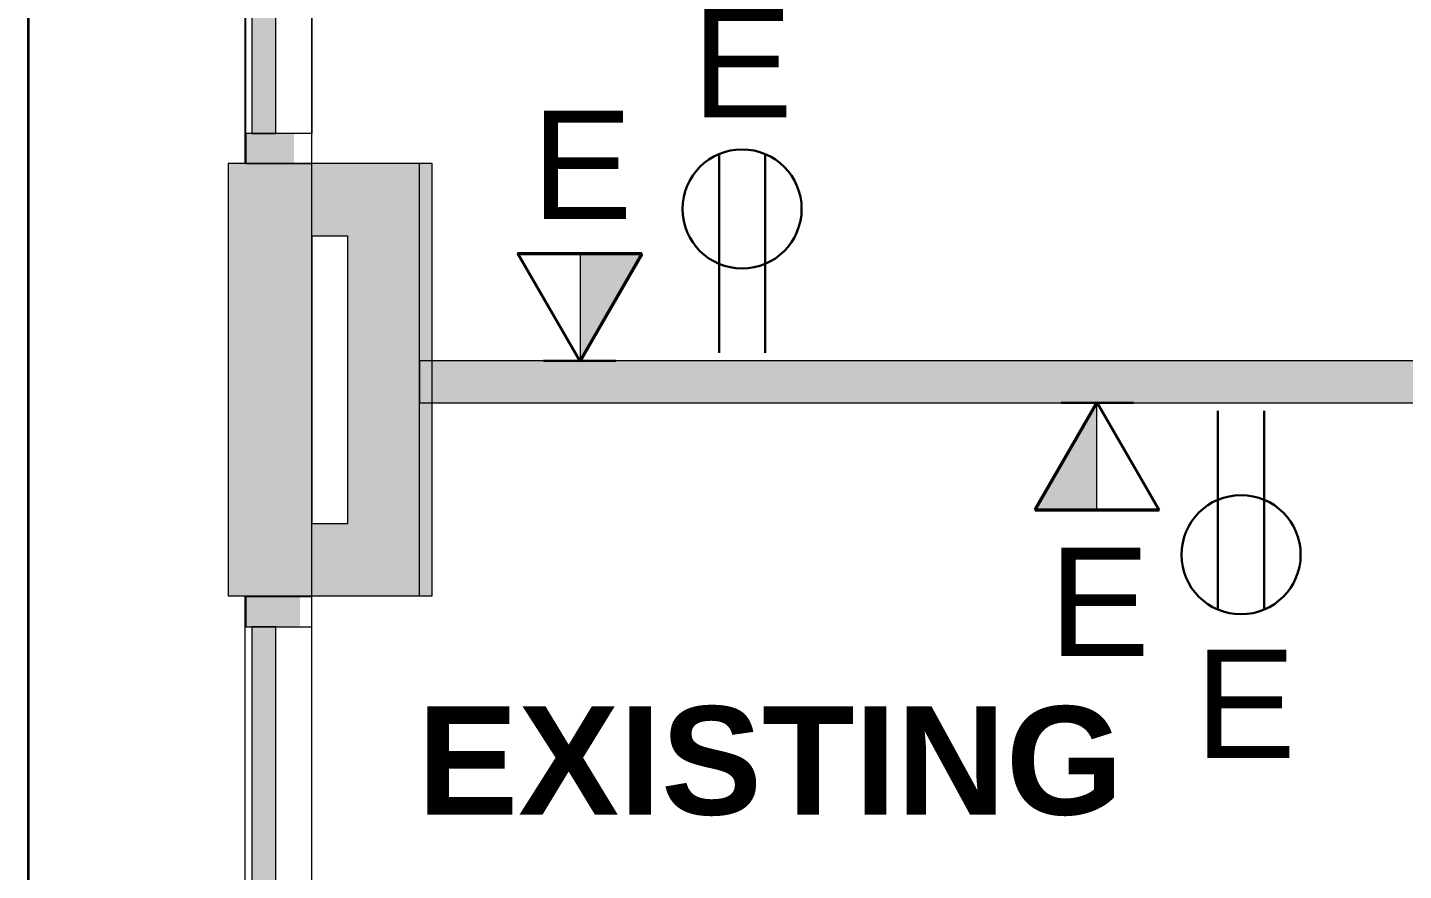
# Model space of a CAD drawing. Header units: inches. Extents: x 385 to 2249, y -1773 to -36.
# Drawn here: x 392.3 to 506.7, y -615.6 to -545.6 of the extents above; entities that cross this region are included whole.
import ezdxf

# ---------------------------------------------------------------- set-up
doc = ezdxf.new("R2010")
doc.units = ezdxf.units.IN
doc.header["$MEASUREMENT"] = 0
for name, color, linetype, lineweight in [('A-ANNO-NOTE', 131, 'Continuous', 30), ('A-AREA-IDEN', 2, 'Continuous', 9), ('A-DETL', 90, 'Continuous', 9), ('A-DETL-THIN', 151, 'Continuous', 9), ('A-GLAZ-CURT', 52, 'Continuous', 13), ('A-GLAZ-CWMG', 51, 'Continuous', 13), ('A-WALL', 113, 'Continuous', 13), ('A-WALL-PATT', 111, 'Continuous', 13), ('I-WALL', 2, 'Continuous', 13)]:
    doc.layers.add(name, color=color, linetype=linetype, lineweight=lineweight)
doc.styles.add('Swis721 Lt BT', font='swissl.ttf', dxfattribs={"height": 8.999999999999998})
doc.styles.add('Swis721 Lt BT_B', font='', dxfattribs={"height": 8.999999999999991})
doc.styles.get('Swis721 Lt BT_B').set_extended_font_data('Swis721 Lt BT', bold=True)

# ---------------------------------------------------------------- blocks, each defined once
blk = doc.blocks.new('System Panel - Glazed 2-5041578-Level 7 POWER _ SIGNAL')
at = {"layer": 'A-GLAZ-CURT', "lineweight": 9}
blk.add_hatch(color=7, dxfattribs=at).paths.add_polyline_path([(-19.12595541062523, 0.2499999999991757), (19.12595541062498, 0.2499999999996021), (19.12595541062498, 2.25000000000017), (-19.12595541062523, 2.249999999999744)], flags=0)
at = {"layer": 'A-GLAZ-CURT', "color": 8, "lineweight": 20}
for p, q in [((19.12595541062509, 2.25), (-19.12595541062509, 2.25)), ((-19.12595541062509, 2.25), (-19.12595541062509, 0.2500000000000284)), ((19.12595541062509, 0.2500000000000284), (19.12595541062509, 2.25)), ((-19.12595541062509, 0.2500000000000284), (19.12595541062509, 0.2500000000000284))]:
    blk.add_line(p, q, dxfattribs=at)
blk = doc.blocks.new('System Panel - Glazed 2-5042657-Level 7 POWER _ SIGNAL')
at = {"layer": 'A-GLAZ-CURT', "lineweight": 9}
blk.add_hatch(color=7, dxfattribs=at).paths.add_polyline_path([(-19.12516664136166, 2.249999999999829), (-19.12516664136166, 0.2499999999993463), (19.12516664136046, 0.2499999999996873), (19.12516664136046, 2.250000000000085), (7.016528690215067, 2.249999999999914)], flags=0)
at = {"layer": 'A-GLAZ-CURT', "color": 8, "lineweight": 20}
for p, q in [((19.12516664136097, 2.25), (-19.12516664136089, 2.25)), ((-19.12516664136089, 2.25), (-19.12516664136089, 0.2500000000000284)), ((19.12516664136097, 0.2500000000000284), (19.12516664136097, 2.25)), ((-19.12516664136089, 0.2500000000000284), (19.12516664136097, 0.2500000000000284))]:
    blk.add_line(p, q, dxfattribs=at)
blk = doc.blocks.new('Rectangular Mullion - 2_5_ x 5_ rectangular-5019623-Level 7 POWER _ SIGNAL')
at = {"layer": 'A-GLAZ-CWMG', "lineweight": 9}
blk.add_hatch(color=7, dxfattribs=at).paths.add_polyline_path([(3.41060513164848e-12, 1.761131418497257), (3.751665644813328e-12, -2.749999999999886), (-2.499999999997385, -2.749999999999801), (-2.499999999997044, 1.757456228331108), (-1.227873058050704, 1.759326351701872)], flags=0)
at = {"layer": 'A-GLAZ-CWMG', "color": 8, "lineweight": 20}
for p, q in [((-2.500000000000113, 2.750000000000056), (0, 2.749999999999971)), ((-2.500000000000113, -2.750000000000056), (-2.500000000000113, 2.750000000000056)), ((0, 2.749999999999971), (3.41060513164848e-13, -2.750000000000056)), ((3.41060513164848e-13, -2.750000000000056), (-2.500000000000113, -2.750000000000056))]:
    blk.add_line(p, q, dxfattribs=at)
blk = doc.blocks.new('Walls 21 - Walls 1-5044026-Level 7 POWER _ SIGNAL')
at = {"layer": 'A-WALL', "lineweight": 9}
h = blk.add_hatch(color=7, dxfattribs=at)
h.paths.add_polyline_path([(43.38602476712114, -1473.390500106927), (51.76794427788371, -1468.328429409816), (50.38602476712133, -1467.400274949492), (50.38602476712133, -1443.476553955892), (51.76794427788354, -1442.54688493418), (43.38602476712114, -1437.476553955892)], flags=0)
h.paths.add_polyline_path([(59.30480862559835, -1473.390500106927), (59.30480862559835, -1468.990751848703), (53.30480862559826, -1443.476553955892), (59.09169392288617, -1472.327983150106), (53.30480862559826, -1467.400274949492)], flags=0)
h.paths.add_polyline_path([(53.30480862559826, -1443.476553955892), (59.30480862559835, -1438.359034970469), (59.30480862559835, -1437.476553955892)], flags=0)
at = {"layer": 'A-WALL', "color": 8, "lineweight": 20}
for p, q in [((59.30480862559779, -1437.476553955892), (43.38602476712084, -1437.476553955892)), ((43.38602476712084, -1437.476553955892), (43.38602476712075, -1473.390500106926)), ((59.30480862559779, -1473.390500106926), (59.30480862559779, -1437.476553955892)), ((50.38602476712087, -1467.400274949491), (50.38602476712095, -1443.476553955891)), ((50.38602476712095, -1443.476553955891), (53.30480862559779, -1443.476553955891)), ((53.30480862559779, -1443.476553955891), (53.30480862559779, -1467.400274949491)), ((53.30480862559779, -1467.400274949491), (50.38602476712087, -1467.400274949491)), ((43.38602476712075, -1473.390500106926), (59.30480862559779, -1473.390500106926))]:
    blk.add_line(p, q, dxfattribs=at)
blk = doc.blocks.new('Walls 63 - Walls 3-5097518-Level 7 POWER _ SIGNAL')
at = {"layer": 'A-WALL', "lineweight": 9}
for p, q in [((40.35721965144332, -1605.912290635957), (40.35721965144179, -2559.916112278457)), ((58.33673650429564, -2049.916112278457), (58.33673650429635, -1605.912290635956)), ((58.33673650429481, -2559.916112278457), (58.33673650429557, -2085.830058429492))]:
    blk.add_line(p, q, dxfattribs=at)
blk = doc.blocks.new('Rectangular Mullion - 2_5_ x 5_ rectangular-V4-Level 7 POWER _ SIGNAL')
at = {"layer": 'A-GLAZ-CWMG', "lineweight": 9}
blk.add_hatch(color=7, dxfattribs=at).paths.add_polyline_path([(-2.500000000000966, 1.26064960281451), (-2.500000000000966, -2.749999999999971), (-8.526512829121201e-13, -2.750000000000099), (-2.216893335571512e-12, 1.260672048867164), (-1.905843409568035, 1.260654937402577)], flags=0)
at = {"layer": 'A-GLAZ-CWMG', "color": 8, "lineweight": 20}
for p, q in [((0, 2.749999999999992), (-2.500000000000028, 2.749999999999971)), ((-2.500000000000028, 2.749999999999971), (-2.500000000000028, -2.749999999999992)), ((-8.526512829121201e-14, -2.750000000000014), (0, 2.749999999999992)), ((-2.500000000000028, -2.749999999999992), (-8.526512829121201e-14, -2.750000000000014))]:
    blk.add_line(p, q, dxfattribs=at)
blk = doc.blocks.new('Rectangular Mullion - 2_5_ x 5_ rectangular-5041577-Level 7 POWER _ SIGNAL')
at = {"layer": 'A-GLAZ-CWMG', "lineweight": 9}
for p, q in [((410.4740477268303, -153.6385892856733), (410.4740477268307, -115.3866784644231)), ((415.9740477268307, -115.3866784644232), (415.9740477268302, -153.6385892856733))]:
    blk.add_line(p, q, dxfattribs=at)
blk = doc.blocks.new('Walls 125 - Walls 1-5527734-Level 7 POWER _ SIGNAL')
at = {"layer": 'A-WALL', "lineweight": 9}
h = blk.add_hatch(color=7, dxfattribs=at)
h.paths.add_polyline_path([(53.30480862559826, -1443.476553955892), (53.30480862559826, -1467.400274949492), (59.09169392288617, -1472.327983150106)], flags=0)
h.paths.add_polyline_path([(59.30480862559835, -1473.390500106927), (60.33946743244172, -1473.390500106927), (60.33946743244172, -1457.360913314777), (59.30480862559835, -1457.360913314777), (59.30480862559835, -1453.860913314776), (60.33946743244172, -1453.860913314776), (60.33946743244172, -1437.476553955892), (59.30480862559835, -1437.476553955892), (59.30480862559835, -1438.359034970469), (53.30480862559826, -1443.476553955892), (59.30480862559835, -1468.990751848703), (59.30480862559835, -1472.509456777848)], flags=0)
h.paths.add_polyline_path([(44.82352476712204, -1473.390500106927), (59.30480862559835, -1473.390500106927), (53.30480862559826, -1467.400274949492), (50.38602476712133, -1467.400274949492), (51.76794427788371, -1468.328429409816), (43.38602476712114, -1473.390500106927)], flags=0)
h.paths.add_polyline_path([(50.38602476712133, -1443.476553955892), (53.30480862559826, -1443.476553955892), (59.30480862559835, -1437.476553955892), (43.38602476712114, -1437.476553955892), (51.76794427788354, -1442.54688493418)], flags=0)
at = {"layer": 'A-WALL', "color": 8, "lineweight": 20}
for p, q in [((60.33946743244125, -1437.476553955892), (43.38602476712084, -1437.476553955892)), ((43.38602476712084, -1437.476553955892), (43.38602476712075, -1473.390500106926)), ((60.33946743244125, -1473.390500106926), (60.33946743244125, -1437.476553955892)), ((50.38602476712087, -1467.400274949491), (50.38602476712095, -1443.476553955891)), ((50.38602476712095, -1443.476553955891), (53.30480862559779, -1443.476553955891)), ((53.30480862559779, -1443.476553955891), (53.30480862559779, -1467.400274949491)), ((53.30480862559779, -1467.400274949491), (50.38602476712087, -1467.400274949491)), ((43.38602476712075, -1473.390500106926), (60.33946743244125, -1473.390500106926))]:
    blk.add_line(p, q, dxfattribs=at)

msp = doc.modelspace()

# ---------------------------------------------------------------- hatches: boundary and pattern name
at = {"layer": 'A-ANNO-NOTE', "lineweight": 9}
for points in [[(438.2631420019568, -573.3425727366132), (443.420197380291, -564.4102908038923), (438.2631420019568, -564.410290803892)], [(481.1849534517038, -585.6394281277247), (481.184953451704, -576.7071461950034), (476.0278980733697, -585.6394281277245)]]:
    msp.add_hatch(color=256, dxfattribs=at).paths.add_polyline_path(points, flags=0)
at = {"layer": 'A-WALL-PATT', "lineweight": 9}
msp.add_hatch(color=7, dxfattribs=at).paths.add_polyline_path([(424.9273739343787, -576.7748594658087), (558.9157313499251, -576.7748594658087), (558.9157313499251, -573.2748594658084), (424.9273739343787, -573.2748594658084)], flags=0)

# ---------------------------------------------------------------- linework, layer by layer
at = {"layer": 'A-ANNO-NOTE'}
for p, q in [((449.8000642294254, -572.6216231140098), (449.8000642294255, -556.095084107475)), ((449.8000642294254, -572.6216231140098), (449.8000642294255, -556.095084107475)), ((453.6325819120093, -572.6216231140098), (453.6325819120093, -556.095084107475)), ((438.2240477268291, -573.2748594658073), (433.0669923484953, -564.3425775330867)), ((433.0669923484954, -564.3425775330867), (443.3811031051636, -564.3425775330867)), ((438.2631420019561, -573.3425727366122), (433.1060866236223, -564.4102908038916)), ((433.1060866236223, -564.4102908038915), (443.4201973802905, -564.4102908038916)), ((438.2240477268296, -573.2748594658073), (443.3811031051636, -564.3425775330868)), ((438.2631420019566, -573.3425727366122), (443.4201973802905, -564.4102908038917)), ((441.2240477268293, -573.2748594658074), (435.2240477268293, -573.2748594658073)), ((481.1849534517031, -576.7071461950032), (476.0278980733692, -585.6394281277237)), ((481.2240477268301, -576.7748594658082), (476.0669923484962, -585.7071413985286)), ((478.2240477268304, -576.774859465808), (484.2240477268304, -576.7748594658082)), ((481.1849534517036, -576.7071461950032), (486.3420088300375, -585.6394281277238)), ((481.2240477268306, -576.7748594658082), (486.3811031051644, -585.7071413985287)), ((491.2571971647447, -577.4280958176058), (491.2571971647447, -593.9546348241405)), ((495.0897148473286, -577.4280958176058), (495.0897148473285, -593.9546348241405)), ((495.0897148473286, -577.4280958176058), (495.0897148473285, -593.9546348241406)), ((486.3420088300375, -585.6394281277239), (476.0278980733692, -585.6394281277238)), ((486.3811031051644, -585.7071413985287), (476.0669923484961, -585.7071413985287))]:
    msp.add_line(p, q, dxfattribs=at)
at = {"layer": 'A-ANNO-NOTE', "lineweight": 9}
for p, q in [((438.2631420019563, -573.3425727366126), (443.4201973802905, -564.4102908038916)), ((443.4201973802905, -564.4102908038916), (438.2631420019563, -564.4102908038915)), ((438.2631420019563, -564.4102908038915), (438.2631420019563, -573.3425727366126)), ((481.1849534517034, -576.7071461950028), (476.0278980733693, -585.6394281277238)), ((481.1849534517033, -585.6394281277239), (481.1849534517034, -576.7071461950028)), ((476.0278980733693, -585.6394281277238), (481.1849534517033, -585.6394281277239))]:
    msp.add_line(p, q, dxfattribs=at)
at = {"layer": 'A-ANNO-NOTE'}
for centre, radius in [((451.7163230707174, -560.6591231140097), 4.949999999999989), ((493.1734560060366, -589.3905958176058), 4.950000000000045)]:
    msp.add_circle(centre, radius, dxfattribs=at)
at = {"layer": 'A-DETL', "lineweight": 13}
msp.add_line((415.9740477268285, -1064.140833389645), (415.9740477268301, -114.1408333896456), dxfattribs=at)
at = {"layer": 'A-DETL-THIN'}
msp.add_line((392.3498488175953, -77.05425858825383), (392.3498488175937, -1103.054258588254), dxfattribs=at)
at = {"layer": 'I-WALL', "color": 8, "lineweight": 20}
for p, q in [((562.4157313499244, -573.2748594658079), (424.9273739343782, -573.2748594658076)), ((424.9273739343782, -573.2748594658076), (424.9273739343782, -576.7748594658076)), ((424.9273739343782, -576.7748594658076), (558.9157313499243, -576.7748594658079))]:
    msp.add_line(p, q, dxfattribs=at)

# ---------------------------------------------------------------- block references
at = {"layer": 'A-GLAZ-CURT', "lineweight": 9, "rotation": 89.9999999999994}
for name, p in [('System Panel - Glazed 2-5041578-Level 7 POWER _ SIGNAL', (413.2240477268298, -535.2645446962981)), ('System Panel - Glazed 2-5042657-Level 7 POWER _ SIGNAL', (413.2240477268298, -614.5156667482843))]:
    msp.add_blockref(name, p, dxfattribs=at)
at = {"layer": 'A-GLAZ-CWMG', "lineweight": 9}
msp.add_blockref('Rectangular Mullion - 2_5_ x 5_ rectangular-5041577-Level 7 POWER _ SIGNAL', (0, -400.7519108212497), dxfattribs=at)
at = {"layer": 'A-GLAZ-CWMG', "lineweight": 9, "rotation": 269.9999999999994}
msp.add_blockref('Rectangular Mullion - 2_5_ x 5_ rectangular-V4-Level 7 POWER _ SIGNAL', (413.2240477268296, -556.8905001069234), dxfattribs=at)
at = {"layer": 'A-GLAZ-CWMG', "lineweight": 9, "extrusion": (0, 0, -1), "rotation": 90.0000000000006}
msp.add_blockref('Rectangular Mullion - 2_5_ x 5_ rectangular-5019623-Level 7 POWER _ SIGNAL', (-413.22404772683, -592.8905001069234), dxfattribs=at)
at = {"layer": 'A-WALL', "lineweight": 9}
for name, p in [('Walls 63 - Walls 3-5097518-Level 7 POWER _ SIGNAL', (352.1093535716051, 1493.025612171534)), ('Walls 21 - Walls 1-5044026-Level 7 POWER _ SIGNAL', (365.6225653087804, 880.586053848968)), ('Walls 125 - Walls 1-5527734-Level 7 POWER _ SIGNAL', (365.6225653087804, 880.586053848968))]:
    msp.add_blockref(name, p, dxfattribs=at)

# ---------------------------------------------------------------- texts
at = {"layer": 'A-ANNO-NOTE', "lineweight": 9, "char_height": 8.999999999999998, "width": 9.392999999999999, "attachment_point": 1, "style": 'Swis721 Lt BT'}
for insert in [(447.5359095069352, -544.0362738613711), (434.2173872637009, -552.4810944206623), (477.218109764762, -588.7993331723704), (489.341271144622, -597.2819490072524)]:
    msp.add_mtext('E', dxfattribs=dict(at, insert=insert))
at = {"layer": 'A-AREA-IDEN', "insert": (424.7269463864819, -601.9935596645499), "char_height": 8.999999999999991, "width": 68.17499999999993, "attachment_point": 1, "style": 'Swis721 Lt BT_B'}
msp.add_mtext('EXISTING', dxfattribs=at)

doc.saveas('drawing.dxf')
